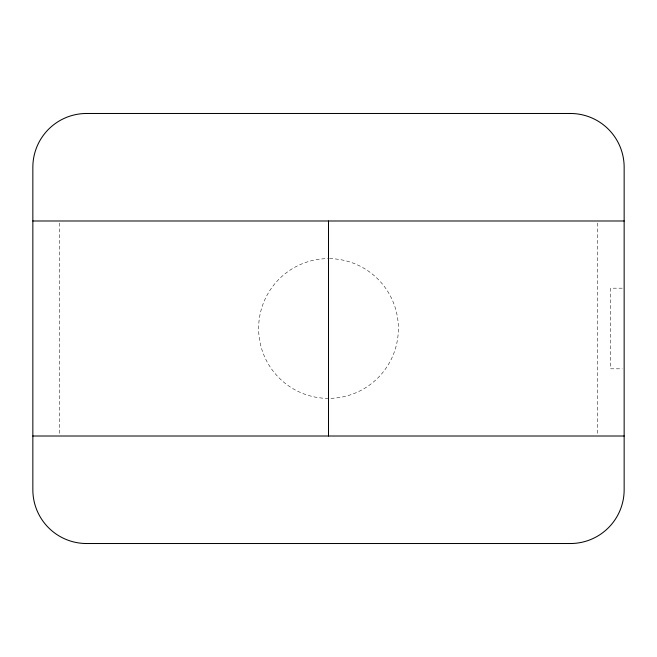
<?xml version="1.0" encoding="UTF-8"?>
<svg xmlns="http://www.w3.org/2000/svg" width="657" height="657" viewBox="0 0 657 657"><rect width="100%" height="100%" fill="white"/><g stroke="black" fill="none" stroke-linecap="round" stroke-linejoin="round"><path stroke-width="0.49" stroke-dasharray="3.29 2.46" d="M622.228 288.185L610.714 288.185L610.714 368.815L622.228 368.815M597.27 223.035L597.27 433.965M59.73 223.035L59.73 433.965M329.51 258.628A69.88 69.88 0 0 1 388.681 364.019A69.88 69.88 0 0 1 267.818 363.149A69.88 69.88 0 0 1 328.5 258.62"/><path stroke-width="0.99" d="M32.85 220.99L624.15 220.99M32.85 436.01L624.15 436.01M328.5 220.99L328.5 436.01M570.399 113.48L86.601 113.48A53.751 53.751 0 0 0 32.85 167.239L32.85 489.761A53.751 53.751 0 0 0 86.601 543.52L570.399 543.52A53.751 53.751 0 0 0 624.15 489.761L624.15 167.239A53.751 53.751 0 0 0 570.399 113.48"/></g></svg>
